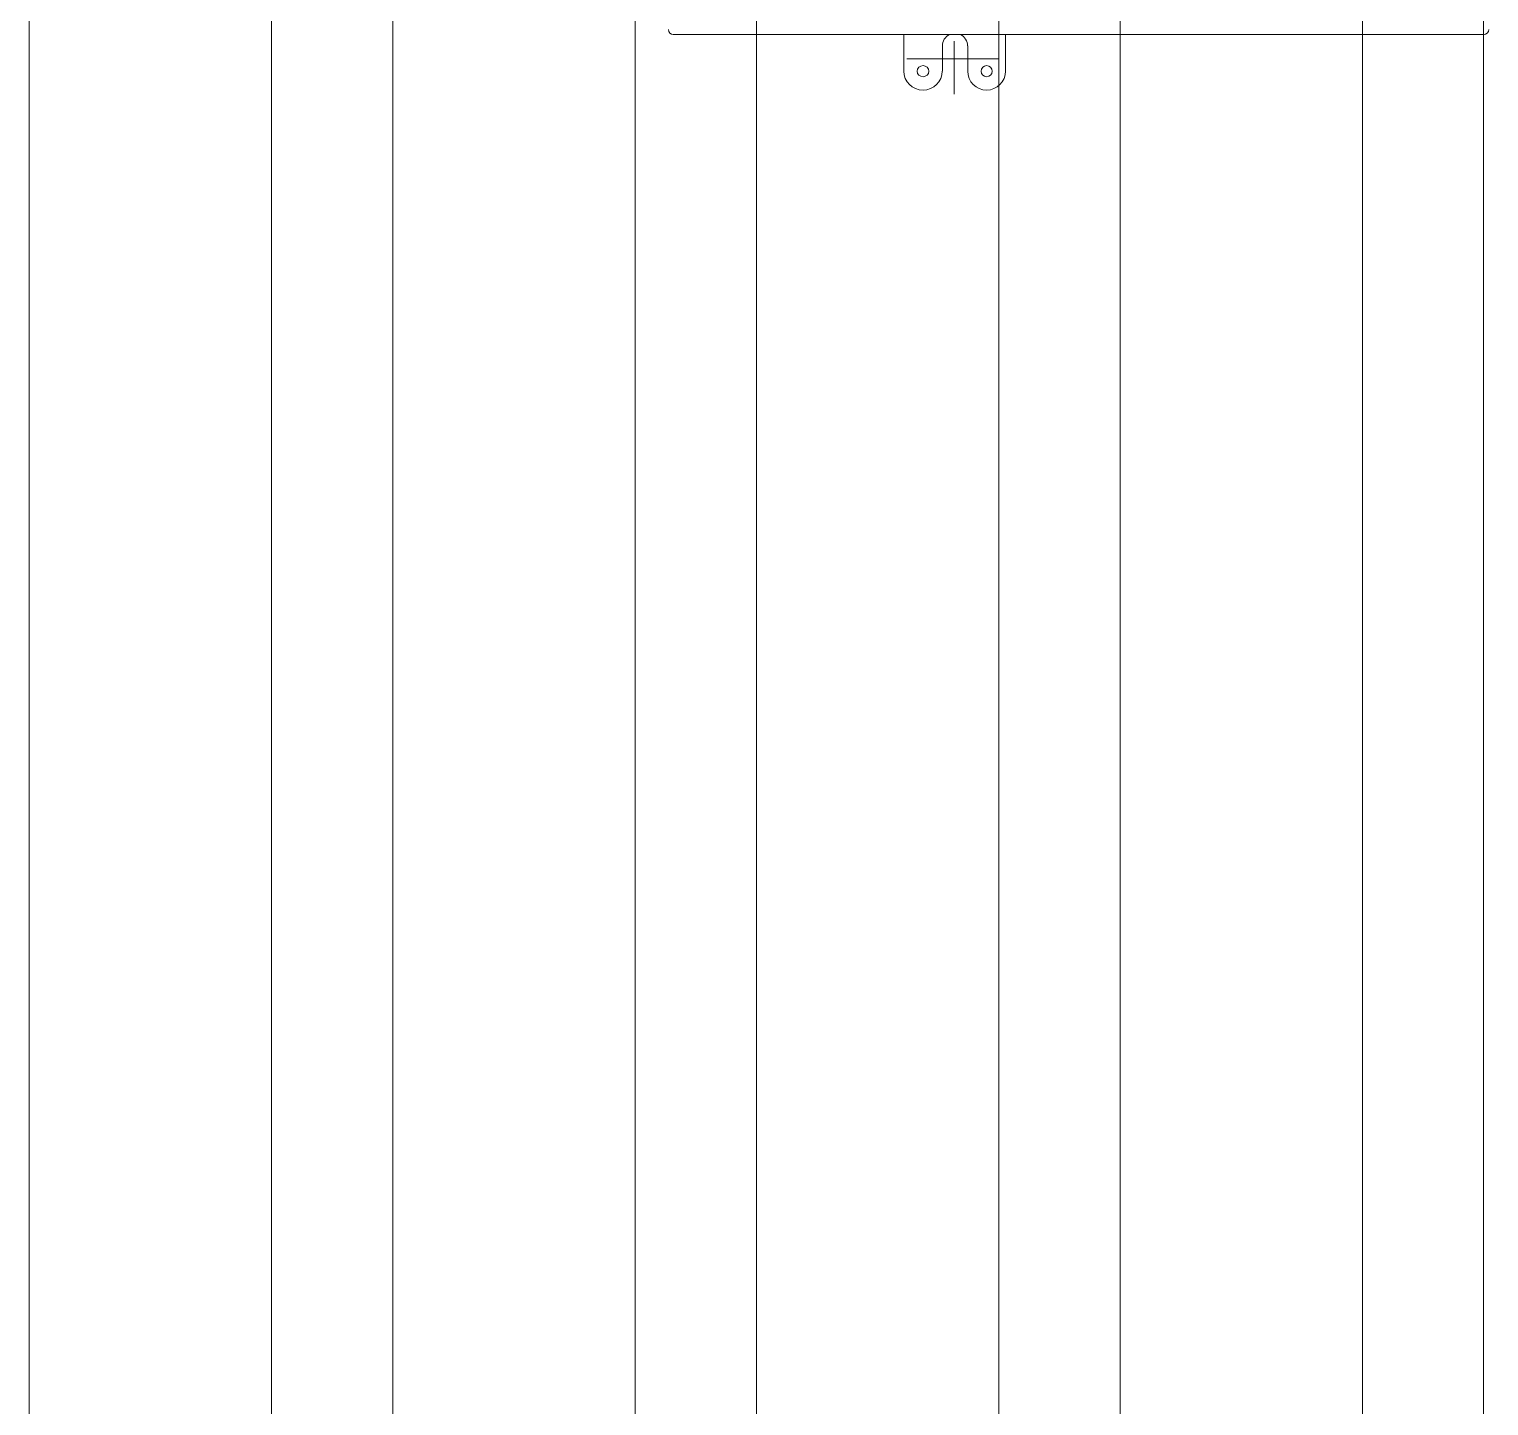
# Model space of a CAD drawing. Header units: inches. Extents: x -114 to 635, y -137 to 57.
# Drawn here: x 214.833 to 215.435, y 27.883 to 28.45 of the extents above; entities that cross this region are included whole.
import ezdxf

# ---------------------------------------------------------------- set-up
doc = ezdxf.new("R2010")
doc.units = ezdxf.units.IN
doc.header["$MEASUREMENT"] = 0
doc.layers.get('0').update_dxf_attribs({"lineweight": 5})
doc.layers.add('HATCH', color=15, linetype='Continuous', lineweight=0)
doc.layers.add('UTILITIES', color=141, linetype='Continuous', lineweight=0)

# ---------------------------------------------------------------- blocks, each defined once
blk = doc.blocks.new('AC PLAN')
for points in [[(195771.44, 93176.12), (195771.44, 93174.95), (195772.33, 93173.98), (195773.44, 93173.98)], [(195773.47, 93173.98), (195773.47, 93173.98), (196107.92, 93173.98), (196107.92, 93173.98)], [(195868.53, 93158.93), (195868.53, 93158.93), (195868.53, 93173.99), (195868.53, 93173.99)], [(195887.38, 93173.99), (195885.6, 93173.11), (195884.48, 93171.31), (195884.48, 93169.33)], [(195894.83, 93169.31), (195894.83, 93171.29), (195893.7, 93173.11), (195891.92, 93173.98)], [(195910.56, 93158.93), (195910.56, 93158.93), (195910.56, 93173.99), (195910.56, 93173.99)], [(196107.75, 93173.98), (196108.92, 93173.98), (196109.88, 93174.95), (196109.88, 93176.12)], [(195884.48, 93158.93), (195884.48, 93158.93), (195884.48, 93169.36), (195884.48, 93169.36)], [(195889.27, 93149.38), (195889.27, 93149.38), (195889.27, 93171.34), (195889.27, 93171.34)], [(195894.91, 93158.93), (195894.91, 93158.93), (195894.91, 93169.36), (195894.91, 93169.36)], [(195869.75, 93163.94), (195869.75, 93163.94), (195907.86, 93163.94), (195907.86, 93163.94)], [(195868.53, 93158.89), (195868.53, 93154.6), (195872.09, 93151.1), (195876.47, 93151.1)], [(195876.47, 93151.1), (195880.85, 93151.1), (195884.41, 93154.6), (195884.41, 93158.89)], [(195894.91, 93158.89), (195894.91, 93154.6), (195898.41, 93151.1), (195902.7, 93151.1)], [(195902.7, 93151.1), (195907.01, 93151.1), (195910.5, 93154.6), (195910.5, 93158.89)]]:
    blk.add_open_spline(points, degree=3)
for points in [[(195878.91, 93158.89), (195878.91, 93160.16), (195877.81, 93161.18), (195876.47, 93161.18), (195876.47, 93161.18), (195875.13, 93161.18), (195874.05, 93160.16), (195874.05, 93158.89), (195874.05, 93158.89), (195874.05, 93157.63), (195875.13, 93156.6), (195876.47, 93156.6), (195876.47, 93156.6), (195877.81, 93156.6), (195878.91, 93157.63), (195878.91, 93158.89)], [(195904.99, 93158.89), (195904.99, 93160.16), (195903.95, 93161.18), (195902.7, 93161.18), (195902.7, 93161.18), (195901.44, 93161.18), (195900.42, 93160.16), (195900.42, 93158.89), (195900.42, 93158.89), (195900.42, 93157.63), (195901.44, 93156.6), (195902.7, 93156.6), (195902.7, 93156.6), (195903.95, 93156.6), (195904.99, 93157.63), (195904.99, 93158.89)]]:
    blk.add_open_spline(points, degree=3, knots=[0, 0, 0, 0, 0.25, 0.25, 0.25, 0.25, 0.5, 0.5, 0.5, 0.5, 0.75, 0.75, 0.75, 0.75, 1, 1, 1, 1])
blk = doc.blocks.new('A$C12bbacd8')
at = {"layer": 'UTILITIES'}
for p, q in [((-4767.17, -1787.5), (-4767.17, -50)), ((-4667.17, -1787.5), (-4667.17, -50)), ((-4617.17, -1787.5), (-4617.17, -50)), ((-4517.17, -1787.5), (-4517.17, -50)), ((-4467.17, -1787.5), (-4467.17, -50)), ((-4367.17, -1787.5), (-4367.17, -50)), ((-4317.17, -1787.5), (-4317.17, -50)), ((-4217.17, -1787.5), (-4217.17, -50)), ((-4167.17, -1787.5), (-4167.17, -50))]:
    blk.add_line(p, q, dxfattribs=at)
blk.add_blockref('AC PLAN', (-200274.92, -93706.37), dxfattribs=at)

msp = doc.modelspace()

# ---------------------------------------------------------------- block references
at = {"layer": 'HATCH', "xscale": 0.001, "yscale": 0.001, "zscale": 0.001}
msp.add_blockref('A$C12bbacd8', (219.60025, 28.98048), dxfattribs=at)

doc.saveas('drawing.dxf')
